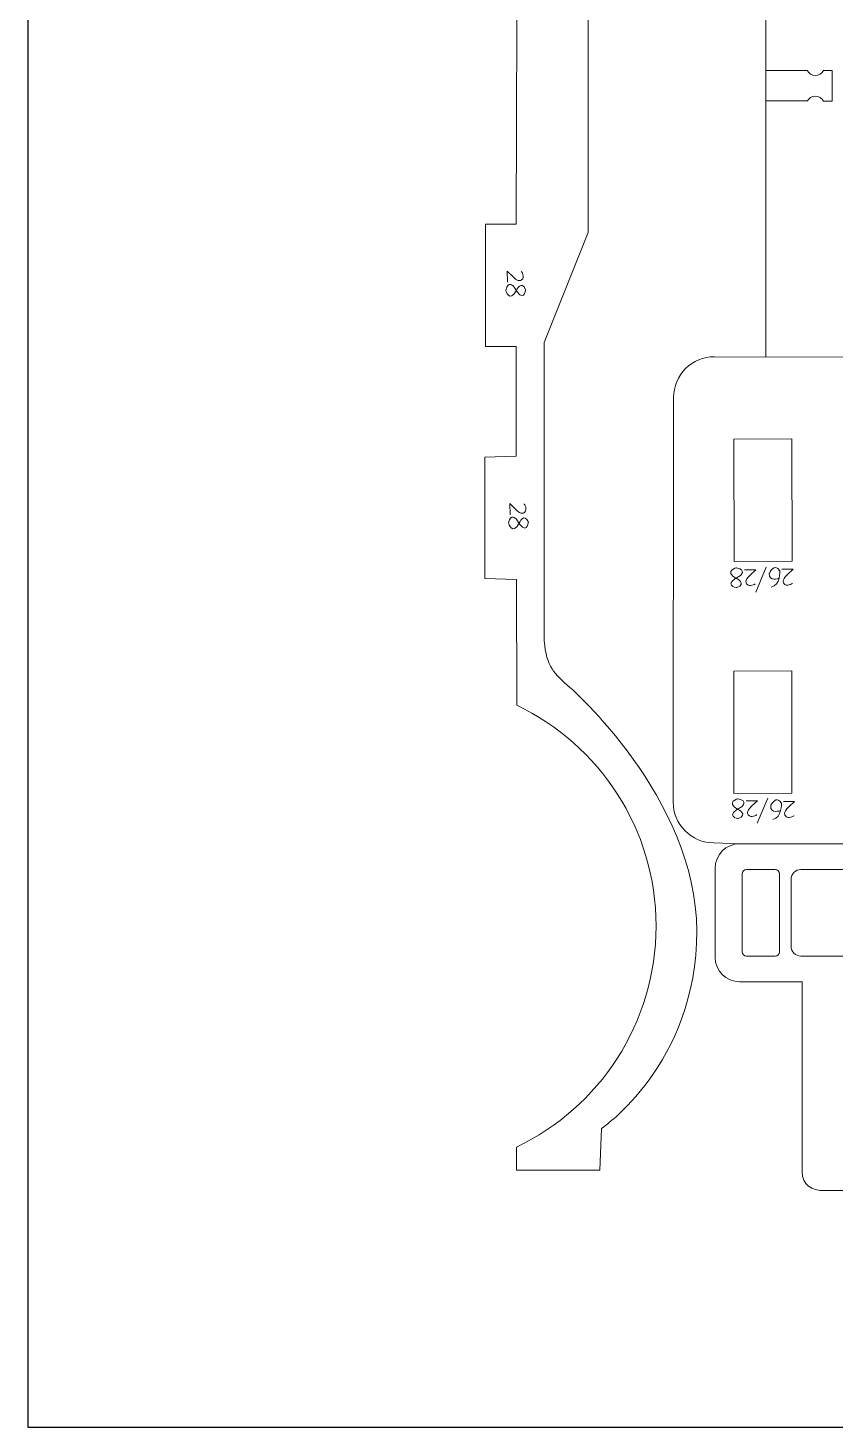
# Model space of a CAD drawing. Header units: centimetres. Extents: x -25 to 25, y -32.5 to 32.5.
# Drawn here: x -25 to -16.41, y -32.5 to -17.62 of the extents above; entities that cross this region are included whole.
import ezdxf

# ---------------------------------------------------------------- set-up
doc = ezdxf.new("R2010")
doc.units = ezdxf.units.CM
doc.header["$MEASUREMENT"] = 0
doc.layers.add('Capa 1', color=7, linetype='Continuous')

msp = doc.modelspace()

# ---------------------------------------------------------------- linework, layer by layer
at = {"layer": 'Capa 1', "color": 254}
msp.add_lwpolyline([(-25, -32.5), (25, -32.5), (25, 32.5), (-25, 32.5), (-25, -32.5)], close=True, dxfattribs=at)
at = {"layer": 'Capa 1', "color": 250, "lineweight": 9}
for points, knots in [([(-19.80642, -11.77083), (-19.80642, -11.77083), (-19.8057, -11.13501), (-19.8057, -11.13501), (-19.8057, -11.13501), (-18.57252, -11.80712), (-17.81752, -12.68161), (-17.89734, -14.30443), (-17.89734, -14.30443), (-17.9799, -15.98343), (-19.04012, -16.53972), (-19.04012, -16.53972), (-19.04012, -16.53972), (-19.04012, -16.53972), (-19.04012, -19.79679), (-19.04012, -19.79679), (-19.04012, -19.79679), (-19.04012, -19.79679), (-19.50804, -20.96659), (-19.50804, -20.96659), (-19.50804, -20.96659), (-19.50804, -20.96659), (-19.50804, -24.1411), (-19.50804, -24.1411), (-19.50804, -24.1411), (-19.48203, -24.41481), (-19.40101, -24.49127), (-19.23738, -24.63196), (-19.23738, -24.63196), (-19.23738, -24.63196), (-17.88508, -25.80752), (-17.88451, -27.225), (-17.88451, -27.225), (-17.88394, -28.64248), (-18.89791, -29.32491), (-18.89791, -29.32491), (-18.89791, -29.32491), (-18.89791, -29.32491), (-18.91623, -29.77031), (-18.91623, -29.77031), (-18.91623, -29.77031), (-18.91623, -29.77031), (-19.803, -29.76751), (-19.803, -29.76751), (-19.803, -29.76751), (-19.803, -29.76751), (-19.80225, -29.52262), (-19.80225, -29.52262)], [0, 0, 0, 0, 0.07692308, 0.07692308, 0.07692308, 0.07692308, 0.15384615, 0.15384615, 0.15384615, 0.15384615, 0.23076923, 0.23076923, 0.23076923, 0.23076923, 0.30769231, 0.30769231, 0.30769231, 0.30769231, 0.38461538, 0.38461538, 0.38461538, 0.38461538, 0.46153846, 0.46153846, 0.46153846, 0.46153846, 0.53846154, 0.53846154, 0.53846154, 0.53846154, 0.61538462, 0.61538462, 0.61538462, 0.61538462, 0.69230769, 0.69230769, 0.69230769, 0.69230769, 0.76923077, 0.76923077, 0.76923077, 0.76923077, 0.84615385, 0.84615385, 0.84615385, 0.84615385, 1, 1, 1, 1]), ([(-16.23796, -11.90789), (-16.23796, -11.90789), (-17.15047, -11.90789), (-17.15047, -11.90789), (-17.15047, -11.90789), (-17.15047, -11.90789), (-17.15047, -13.15337), (-17.15047, -13.15337), (-17.15047, -13.15337), (-17.15047, -13.15337), (-17.15046, -21.12276), (-17.15046, -21.12276)], [0, 0, 0, 0, 0.25, 0.25, 0.25, 0.25, 0.5, 0.5, 0.5, 0.5, 1, 1, 1, 1]), ([(-19.79892, -24.82458), (-19.79892, -24.82458), (-19.80338, -23.48705), (-19.80338, -23.48705), (-19.80338, -23.48705), (-19.80338, -23.48705), (-20.1398, -23.47809), (-20.1398, -23.47809), (-20.1398, -23.47809), (-20.1398, -23.47809), (-20.13897, -22.18621), (-20.13897, -22.18621), (-20.13897, -22.18621), (-20.13897, -22.18621), (-19.80421, -22.17725), (-19.80421, -22.17725), (-19.80421, -22.17725), (-19.80421, -22.17725), (-19.80654, -21.01077), (-19.80654, -21.01077), (-19.80654, -21.01077), (-19.80654, -21.01077), (-20.13114, -21.01077), (-20.13114, -21.01077), (-20.13114, -21.01077), (-20.13114, -21.01077), (-20.13114, -19.70992), (-20.13114, -19.70992), (-20.13114, -19.70992), (-20.13114, -19.70992), (-19.80654, -19.70992), (-19.80654, -19.70992), (-19.80654, -19.70992), (-19.80654, -19.70992), (-19.796, -16.46516), (-19.796, -16.46516)], [0, 0, 0, 0, 0.1, 0.1, 0.1, 0.1, 0.2, 0.2, 0.2, 0.2, 0.3, 0.3, 0.3, 0.3, 0.4, 0.4, 0.4, 0.4, 0.5, 0.5, 0.5, 0.5, 0.6, 0.6, 0.6, 0.6, 0.7, 0.7, 0.7, 0.7, 0.8, 0.8, 0.8, 0.8, 1, 1, 1, 1]), ([(-16.53447, -18.07591), (-16.55296, -18.10671), (-16.58529, -18.12712), (-16.62208, -18.12712), (-16.62208, -18.12712), (-16.65886, -18.12712), (-16.6912, -18.10671), (-16.70969, -18.07591)], [0, 0, 0, 0, 0.33333333, 0.33333333, 0.33333333, 0.33333333, 1, 1, 1, 1]), ([(-16.53447, -18.39931), (-16.53447, -18.39931), (-16.44248, -18.39943), (-16.44248, -18.39943), (-16.44248, -18.39943), (-16.44248, -18.39943), (-16.44248, -18.07591), (-16.44248, -18.07591), (-16.44248, -18.07591), (-16.44248, -18.07591), (-16.53448, -18.07591), (-16.53448, -18.07591)], [0, 0, 0, 0, 0.25, 0.25, 0.25, 0.25, 0.5, 0.5, 0.5, 0.5, 1, 1, 1, 1]), ([(-16.53447, -18.39931), (-16.55296, -18.36851), (-16.58529, -18.3481), (-16.62208, -18.3481), (-16.62208, -18.3481), (-16.65886, -18.3481), (-16.6912, -18.36851), (-16.70969, -18.39931)], [0, 0, 0, 0, 0.33333333, 0.33333333, 0.33333333, 0.33333333, 1, 1, 1, 1]), ([(-17.70287, -26.28757), (-17.81775, -26.28737), (-17.92782, -26.24155), (-18.00892, -26.16018), (-18.00892, -26.16018), (-18.09, -26.07881), (-18.13546, -25.96909), (-18.13526, -25.85422), (-18.13526, -25.85422), (-18.13526, -25.85422), (-18.13059, -21.55096), (-18.13059, -21.55096), (-18.13059, -21.55096), (-18.13038, -21.43608), (-18.08456, -21.32599), (-18.00319, -21.24489), (-18.00319, -21.24489), (-17.92183, -21.1638), (-17.81212, -21.11836), (-17.69724, -21.11856), (-17.69724, -21.11856), (-17.69724, -21.11856), (-14.89394, -21.12263), (-14.89394, -21.12263), (-14.89394, -21.12263), (-14.89394, -21.12263), (-14.89211, -21.88036), (-14.89211, -21.88036), (-14.89211, -21.88036), (-14.89211, -21.88036), (-14.57285, -21.87959), (-14.57285, -21.87959), (-14.57285, -21.87959), (-14.57285, -21.87959), (-14.57469, -21.12186), (-14.57469, -21.12186), (-14.57469, -21.12186), (-14.57469, -21.12186), (-11.45583, -21.12534), (-11.45583, -21.12534)], [0, 0, 0, 0, 0.09090909, 0.09090909, 0.09090909, 0.09090909, 0.18181818, 0.18181818, 0.18181818, 0.18181818, 0.27272727, 0.27272727, 0.27272727, 0.27272727, 0.36363636, 0.36363636, 0.36363636, 0.36363636, 0.45454545, 0.45454545, 0.45454545, 0.45454545, 0.54545455, 0.54545455, 0.54545455, 0.54545455, 0.63636364, 0.63636364, 0.63636364, 0.63636364, 0.72727273, 0.72727273, 0.72727273, 0.72727273, 0.81818182, 0.81818182, 0.81818182, 0.81818182, 1, 1, 1, 1]), ([(-16.86861, -23.29277), (-16.86861, -23.29277), (-16.87166, -21.99193), (-16.87166, -21.99193), (-16.87166, -21.99193), (-16.87166, -21.99193), (-17.48861, -21.99347), (-17.48861, -21.99347), (-17.48861, -21.99347), (-17.48861, -21.99347), (-17.48556, -23.29431), (-17.48556, -23.29431), (-17.48556, -23.29431), (-17.48556, -23.29431), (-16.86861, -23.29277), (-16.86861, -23.29277)], [0, 0, 0, 0, 0.2, 0.2, 0.2, 0.2, 0.4, 0.4, 0.4, 0.4, 0.6, 0.6, 0.6, 0.6, 1, 1, 1, 1]), ([(-16.87129, -25.76012), (-16.87129, -25.76012), (-16.87433, -24.45927), (-16.87433, -24.45927), (-16.87433, -24.45927), (-16.87433, -24.45927), (-17.49129, -24.46082), (-17.49129, -24.46082), (-17.49129, -24.46082), (-17.49129, -24.46082), (-17.48825, -25.76167), (-17.48825, -25.76167), (-17.48825, -25.76167), (-17.48825, -25.76167), (-16.87129, -25.76012), (-16.87129, -25.76012)], [0, 0, 0, 0, 0.2, 0.2, 0.2, 0.2, 0.4, 0.4, 0.4, 0.4, 0.6, 0.6, 0.6, 0.6, 1, 1, 1, 1]), ([(-19.79892, -24.82458), (-18.92281, -25.24295), (-18.31749, -26.13719), (-18.31749, -27.17281), (-18.31749, -27.17281), (-18.31749, -28.20974), (-18.92434, -29.10493), (-19.80225, -29.52262)], [0, 0, 0, 0, 0.33333333, 0.33333333, 0.33333333, 0.33333333, 1, 1, 1, 1]), ([(-16.76344, -29.78465), (-16.76344, -29.78465), (-16.76344, -27.76573), (-16.76344, -27.76573), (-16.76344, -27.76573), (-16.76344, -27.76573), (-17.42842, -27.76573), (-17.42842, -27.76573), (-17.42842, -27.76573), (-17.57162, -27.76573), (-17.68878, -27.64857), (-17.68878, -27.50537), (-17.68878, -27.50537), (-17.68878, -27.50537), (-17.68878, -26.55811), (-17.68878, -26.55811), (-17.68878, -26.55811), (-17.68878, -26.4149), (-17.57162, -26.29774), (-17.42842, -26.29774), (-17.42842, -26.29774), (-17.42842, -26.29774), (-15.13815, -26.29774), (-15.13815, -26.29774), (-15.13815, -26.29774), (-15.13815, -26.29774), (-10.62413, -26.29774), (-10.62413, -26.29774), (-10.62413, -26.29774), (-10.62413, -26.29774), (-8.33387, -26.29774), (-8.33387, -26.29774), (-8.33387, -26.29774), (-8.19066, -26.29774), (-8.0735, -26.4149), (-8.0735, -26.55811), (-8.0735, -26.55811), (-8.0735, -26.55811), (-8.0735, -27.50537), (-8.0735, -27.50537), (-8.0735, -27.50537), (-8.0735, -27.64856), (-8.19066, -27.76573), (-8.33387, -27.76573), (-8.33387, -27.76573), (-8.33387, -27.76573), (-8.99577, -27.76573), (-8.99577, -27.76573), (-8.99577, -27.76573), (-8.99577, -27.76573), (-8.99577, -29.74795), (-8.99577, -29.74795)], [0, 0, 0, 0, 0.07142857, 0.07142857, 0.07142857, 0.07142857, 0.14285714, 0.14285714, 0.14285714, 0.14285714, 0.21428571, 0.21428571, 0.21428571, 0.21428571, 0.28571429, 0.28571429, 0.28571429, 0.28571429, 0.35714286, 0.35714286, 0.35714286, 0.35714286, 0.42857143, 0.42857143, 0.42857143, 0.42857143, 0.5, 0.5, 0.5, 0.5, 0.57142857, 0.57142857, 0.57142857, 0.57142857, 0.64285714, 0.64285714, 0.64285714, 0.64285714, 0.71428571, 0.71428571, 0.71428571, 0.71428571, 0.78571429, 0.78571429, 0.78571429, 0.78571429, 0.85714286, 0.85714286, 0.85714286, 0.85714286, 1, 1, 1, 1]), ([(-17.3554, -26.57126), (-17.3554, -26.57126), (-17.05007, -26.57126), (-17.05007, -26.57126), (-17.05007, -26.57126), (-17.02524, -26.57126), (-17.00494, -26.59156), (-17.00494, -26.6164), (-17.00494, -26.6164), (-17.00494, -26.6164), (-17.00494, -27.44708), (-17.00494, -27.44708), (-17.00494, -27.44708), (-17.00494, -27.47192), (-17.02524, -27.49221), (-17.05007, -27.49221), (-17.05007, -27.49221), (-17.05007, -27.49221), (-17.3554, -27.49221), (-17.3554, -27.49221), (-17.3554, -27.49221), (-17.38023, -27.49221), (-17.40053, -27.47192), (-17.40053, -27.44708), (-17.40053, -27.44708), (-17.40053, -27.44708), (-17.40053, -26.6164), (-17.40053, -26.6164), (-17.40053, -26.6164), (-17.40053, -26.59156), (-17.38023, -26.57126), (-17.3554, -26.57126)], [0, 0, 0, 0, 0.11111111, 0.11111111, 0.11111111, 0.11111111, 0.22222222, 0.22222222, 0.22222222, 0.22222222, 0.33333333, 0.33333333, 0.33333333, 0.33333333, 0.44444444, 0.44444444, 0.44444444, 0.44444444, 0.55555556, 0.55555556, 0.55555556, 0.55555556, 0.66666667, 0.66666667, 0.66666667, 0.66666667, 0.77777778, 0.77777778, 0.77777778, 0.77777778, 1, 1, 1, 1]), ([(-16.77626, -26.57126), (-16.77626, -26.57126), (-15.62044, -26.57126), (-15.62044, -26.57126), (-15.62044, -26.57126), (-15.56264, -26.57126), (-15.51536, -26.61854), (-15.51536, -26.67634), (-15.51536, -26.67634), (-15.51536, -26.67634), (-15.51536, -27.38713), (-15.51536, -27.38713), (-15.51536, -27.38713), (-15.51536, -27.44494), (-15.56264, -27.49221), (-15.62044, -27.49221), (-15.62044, -27.49221), (-15.62044, -27.49221), (-16.77626, -27.49221), (-16.77626, -27.49221), (-16.77626, -27.49221), (-16.83407, -27.49221), (-16.88134, -27.44494), (-16.88134, -27.38713), (-16.88134, -27.38713), (-16.88134, -27.38713), (-16.88134, -26.67634), (-16.88134, -26.67634), (-16.88134, -26.67634), (-16.88134, -26.61854), (-16.83407, -26.57126), (-16.77626, -26.57126)], [0, 0, 0, 0, 0.11111111, 0.11111111, 0.11111111, 0.11111111, 0.22222222, 0.22222222, 0.22222222, 0.22222222, 0.33333333, 0.33333333, 0.33333333, 0.33333333, 0.44444444, 0.44444444, 0.44444444, 0.44444444, 0.55555556, 0.55555556, 0.55555556, 0.55555556, 0.66666667, 0.66666667, 0.66666667, 0.66666667, 0.77777778, 0.77777778, 0.77777778, 0.77777778, 1, 1, 1, 1]), ([(-14.75976, -29.21806), (-14.75976, -29.21806), (-14.76648, -29.9865), (-14.76648, -29.9865), (-14.76648, -29.9865), (-14.76648, -29.9865), (-16.52356, -29.9865), (-16.52356, -29.9865), (-16.52356, -29.9865), (-16.66487, -29.9865), (-16.76344, -29.92596), (-16.76344, -29.78465)], [0, 0, 0, 0, 0.25, 0.25, 0.25, 0.25, 0.5, 0.5, 0.5, 0.5, 1, 1, 1, 1])]:
    msp.add_open_spline(points, degree=3, knots=knots, dxfattribs=at)
for points in [[(-17.15046, -18.07531), (-17.15046, -18.07531), (-16.70969, -18.07591), (-16.70969, -18.07591)], [(-16.71468, -18.39664), (-16.71468, -18.39664), (-17.15046, -18.39664), (-17.15046, -18.39664)], [(-17.42842, -26.29774), (-17.42842, -26.29774), (-17.70287, -26.28757), (-17.70287, -26.28757)]]:
    msp.add_open_spline(points, degree=3, dxfattribs=at)
at = {"layer": 'Capa 1', "color": 240, "lineweight": 9}
for points, knots in [([(-19.84291, -20.26533), (-19.84291, -20.26533), (-19.90133, -20.2067), (-19.90133, -20.2067), (-19.90133, -20.2067), (-19.90133, -20.2067), (-19.89759, -20.32661), (-19.89759, -20.32661)], [0, 0, 0, 0, 0.33333333, 0.33333333, 0.33333333, 0.33333333, 1, 1, 1, 1]), ([(-19.75076, -20.20842), (-19.75076, -20.20842), (-19.70632, -20.27139), (-19.74787, -20.30095), (-19.74787, -20.30095), (-19.74787, -20.30095), (-19.779, -20.3341), (-19.84291, -20.26533)], [0, 0, 0, 0, 0.33333333, 0.33333333, 0.33333333, 0.33333333, 1, 1, 1, 1]), ([(-19.80264, -20.41337), (-19.80264, -20.41337), (-19.75042, -20.29537), (-19.70487, -20.40539), (-19.70487, -20.40539), (-19.70487, -20.40539), (-19.72181, -20.56901), (-19.83492, -20.36853), (-19.83492, -20.36853), (-19.83492, -20.36853), (-19.89456, -20.30413), (-19.91579, -20.41232), (-19.91579, -20.41232), (-19.91579, -20.41232), (-19.87892, -20.55002), (-19.80264, -20.41337)], [0, 0, 0, 0, 0.2, 0.2, 0.2, 0.2, 0.4, 0.4, 0.4, 0.4, 0.6, 0.6, 0.6, 0.6, 1, 1, 1, 1]), ([(-19.81379, -22.73903), (-19.81379, -22.73903), (-19.87222, -22.6804), (-19.87222, -22.6804), (-19.87222, -22.6804), (-19.87222, -22.6804), (-19.86848, -22.80031), (-19.86848, -22.80031)], [0, 0, 0, 0, 0.33333333, 0.33333333, 0.33333333, 0.33333333, 1, 1, 1, 1]), ([(-19.72164, -22.68212), (-19.72164, -22.68212), (-19.6772, -22.74508), (-19.71875, -22.77465), (-19.71875, -22.77465), (-19.71875, -22.77465), (-19.74988, -22.8078), (-19.81379, -22.73903)], [0, 0, 0, 0, 0.33333333, 0.33333333, 0.33333333, 0.33333333, 1, 1, 1, 1]), ([(-19.77352, -22.88707), (-19.77352, -22.88707), (-19.7213, -22.76906), (-19.67575, -22.87908), (-19.67575, -22.87908), (-19.67575, -22.87908), (-19.69269, -23.04271), (-19.8058, -22.84223), (-19.8058, -22.84223), (-19.8058, -22.84223), (-19.86544, -22.77783), (-19.88667, -22.88602), (-19.88667, -22.88602), (-19.88667, -22.88602), (-19.8498, -23.02372), (-19.77352, -22.88707)], [0, 0, 0, 0, 0.2, 0.2, 0.2, 0.2, 0.4, 0.4, 0.4, 0.4, 0.6, 0.6, 0.6, 0.6, 1, 1, 1, 1]), ([(-17.01117, -23.47393), (-17.01117, -23.47393), (-17.1192, -23.51612), (-17.11405, -23.42389), (-17.11405, -23.42389), (-17.11405, -23.42389), (-17.05663, -23.29721), (-16.99915, -23.39675), (-16.99915, -23.39675), (-16.99915, -23.39675), (-16.99401, -23.54767), (-17.0917, -23.56823)], [0, 0, 0, 0, 0.25, 0.25, 0.25, 0.25, 0.5, 0.5, 0.5, 0.5, 1, 1, 1, 1]), ([(-17.46449, -23.47516), (-17.46449, -23.47516), (-17.34818, -23.53104), (-17.45956, -23.57314), (-17.45956, -23.57314), (-17.45956, -23.57314), (-17.62258, -23.5511), (-17.41867, -23.4443), (-17.41867, -23.4443), (-17.41867, -23.4443), (-17.35244, -23.38669), (-17.45992, -23.3621), (-17.45992, -23.3621), (-17.45992, -23.3621), (-17.5987, -23.39466), (-17.46449, -23.47516)], [0, 0, 0, 0, 0.2, 0.2, 0.2, 0.2, 0.4, 0.4, 0.4, 0.4, 0.6, 0.6, 0.6, 0.6, 1, 1, 1, 1]), ([(-17.26126, -23.53341), (-17.26126, -23.53341), (-17.32558, -23.57586), (-17.35384, -23.53341), (-17.35384, -23.53341), (-17.35384, -23.53341), (-17.386, -23.50126), (-17.31527, -23.43953)], [0, 0, 0, 0, 0.33333333, 0.33333333, 0.33333333, 0.33333333, 1, 1, 1, 1]), ([(-17.31527, -23.43953), (-17.31527, -23.43953), (-17.25485, -23.38296), (-17.25485, -23.38296), (-17.25485, -23.38296), (-17.25485, -23.38296), (-17.37482, -23.38296), (-17.37482, -23.38296)], [0, 0, 0, 0, 0.33333333, 0.33333333, 0.33333333, 0.33333333, 1, 1, 1, 1]), ([(-16.86575, -23.52919), (-16.86575, -23.52919), (-16.93007, -23.57165), (-16.95833, -23.52919), (-16.95833, -23.52919), (-16.95833, -23.52919), (-16.99049, -23.49705), (-16.91976, -23.43532)], [0, 0, 0, 0, 0.33333333, 0.33333333, 0.33333333, 0.33333333, 1, 1, 1, 1]), ([(-16.91976, -23.43532), (-16.91976, -23.43532), (-16.85934, -23.37875), (-16.85934, -23.37875), (-16.85934, -23.37875), (-16.85934, -23.37875), (-16.97931, -23.37875), (-16.97931, -23.37875)], [0, 0, 0, 0, 0.33333333, 0.33333333, 0.33333333, 0.33333333, 1, 1, 1, 1]), ([(-17.4476, -25.93152), (-17.4476, -25.93152), (-17.33128, -25.98739), (-17.44267, -26.02949), (-17.44267, -26.02949), (-17.44267, -26.02949), (-17.60568, -26.00746), (-17.40177, -25.90065), (-17.40177, -25.90065), (-17.40177, -25.90065), (-17.33555, -25.84305), (-17.44302, -25.81846), (-17.44302, -25.81846), (-17.44302, -25.81846), (-17.58181, -25.85102), (-17.4476, -25.93152)], [0, 0, 0, 0, 0.2, 0.2, 0.2, 0.2, 0.4, 0.4, 0.4, 0.4, 0.6, 0.6, 0.6, 0.6, 1, 1, 1, 1]), ([(-17.29838, -25.89589), (-17.29838, -25.89589), (-17.23796, -25.83932), (-17.23796, -25.83932), (-17.23796, -25.83932), (-17.23796, -25.83932), (-17.35792, -25.83932), (-17.35792, -25.83932)], [0, 0, 0, 0, 0.33333333, 0.33333333, 0.33333333, 0.33333333, 1, 1, 1, 1]), ([(-16.99471, -25.94412), (-16.99471, -25.94412), (-17.10274, -25.9863), (-17.09759, -25.89407), (-17.09759, -25.89407), (-17.09759, -25.89407), (-17.04018, -25.76739), (-16.98269, -25.86694), (-16.98269, -25.86694), (-16.98269, -25.86694), (-16.97755, -26.01785), (-17.07524, -26.03841)], [0, 0, 0, 0, 0.25, 0.25, 0.25, 0.25, 0.5, 0.5, 0.5, 0.5, 1, 1, 1, 1]), ([(-16.9033, -25.9055), (-16.9033, -25.9055), (-16.84288, -25.84893), (-16.84288, -25.84893), (-16.84288, -25.84893), (-16.84288, -25.84893), (-16.96285, -25.84893), (-16.96285, -25.84893)], [0, 0, 0, 0, 0.33333333, 0.33333333, 0.33333333, 0.33333333, 1, 1, 1, 1]), ([(-17.24437, -25.98976), (-17.24437, -25.98976), (-17.30869, -26.03222), (-17.33694, -25.98976), (-17.33694, -25.98976), (-17.33694, -25.98976), (-17.36911, -25.95762), (-17.29838, -25.89589)], [0, 0, 0, 0, 0.33333333, 0.33333333, 0.33333333, 0.33333333, 1, 1, 1, 1]), ([(-16.84929, -25.99938), (-16.84929, -25.99938), (-16.91361, -26.04183), (-16.94187, -25.99938), (-16.94187, -25.99938), (-16.94187, -25.99938), (-16.97403, -25.96723), (-16.9033, -25.9055)], [0, 0, 0, 0, 0.33333333, 0.33333333, 0.33333333, 0.33333333, 1, 1, 1, 1])]:
    msp.add_open_spline(points, degree=3, knots=knots, dxfattribs=at)
for points in [[(-17.14673, -23.35489), (-17.14673, -23.35489), (-17.25683, -23.62097), (-17.25683, -23.62097)], [(-17.12984, -25.81125), (-17.12984, -25.81125), (-17.23993, -26.07733), (-17.23993, -26.07733)]]:
    msp.add_open_spline(points, degree=3, dxfattribs=at)

doc.saveas('drawing.dxf')
